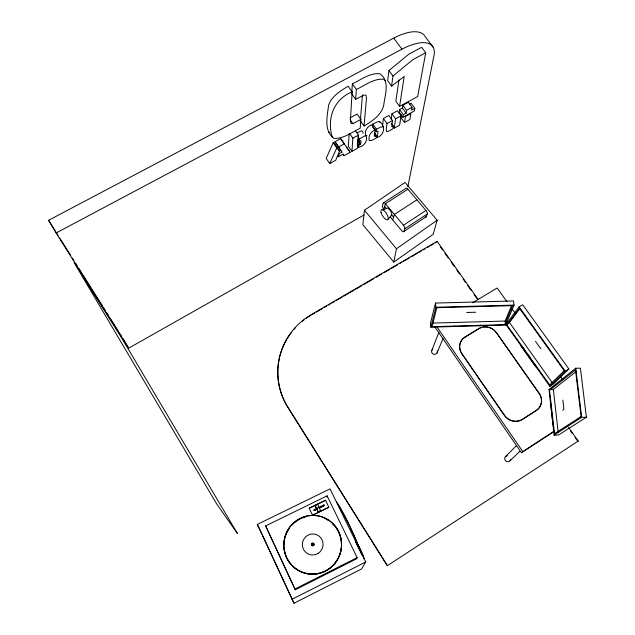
<?xml version="1.0" encoding="UTF-8"?>
<svg xmlns="http://www.w3.org/2000/svg" width="635" height="635" viewBox="0 0 635 635"><rect width="100%" height="100%" fill="white"/><g stroke="black" fill="none" stroke-linecap="round" stroke-linejoin="round"><path stroke-width="0.95" d="M318.175 512.096L315.063 505.436L318.175 512.096L320.715 510.651L318.183 511.897M382.58 125.762L383.365 118.459L388.866 115.459L392.525 120.539L391.724 126.214L392.152 126.802L393.382 126.167L391.319 123.301M323.945 504.889L313.817 509.81L314.158 510.572L317.532 508.913L314.158 510.516M319.222 508.087L324.287 505.539L319.222 508.024M325.533 500.245L309.245 508.23L325.533 500.245L328.851 507.222L312.555 515.247L309.245 508.23M349.139 133.953L348.353 146.288L351.917 151.376L357.41 148.36L358.497 135.12L355.362 130.675M352.361 83.844L351.719 93.845L355.656 99.37L364.045 95.012L366.03 95.25L366.474 98.544L364.045 126.024C372.213 121.094 381.437 115.173 383.715 105.219C384.913 94.734 390.295 81.439 379.968 73.771C369.927 72.581 361.101 79.756 352.361 83.844L356.37 89.456L355.656 99.37M360.91 119.436L360.164 128.246C351.846 132.302 343.599 138.843 334.002 138.414C323.501 130.802 327.279 115.975 328.628 105.069C331.803 96.107 340.471 90.948 348.139 86.225L352.147 91.837L350.393 120.42L351.02 123.46L352.917 123.634L360.91 119.436L357.132 114.125L349.901 117.935M326.993 497.157L327.081 495.832L265.644 525.931L295.243 589.796L356.6 558.816L357.148 557.625L327.081 495.832M362.442 94.853L360.339 120.793L364.045 126.024M351.917 151.376L352.862 138.2L349.726 133.747M358.87 145.105L360.593 143.931L360.942 142.153L360.894 140.589L359.196 141.287L359.386 139.017L364.553 135.977L365.863 136.001L366.506 137.033C367.427 142.089 363.395 146.352 358.68 147.328L358.87 145.105L357.33 142.923M328.851 507.222L312.555 515.247M377.412 137.47L377.984 131.072L376.15 131.762L372.523 126.667L372.801 124.087L377.253 121.888L379.333 121.523C386.032 125.666 384.365 134.985 377.412 137.47L374.34 133.152M364.466 210.225L362.871 224.663L393.771 262.088L433.149 234.355L437.15 220.242L405.051 182.459L364.466 210.225L396.454 248.777L393.771 262.088M366.982 135.707L365.657 135.445C364.339 130.929 367.3 126.452 371.538 124.809L375.182 129.921L374.539 135.842L375.11 136.374L376.468 135.684L374.412 132.794M376.15 131.762L376.444 129.199L372.801 124.087M376.468 135.684L376.174 138.184L371.785 140.375L369.237 140.51C367.959 135.993 370.983 131.572 375.182 129.921M388.961 70.58L387.675 80.74L391.604 86.13L404.193 76.51L399.59 106.386L417.655 96.544L425.72 52.769L421.656 47.315L408.734 54.213L388.961 70.58L392.954 76.049L391.604 86.13M383.365 118.459L387.017 123.547L386.239 129.357L386.596 131.532L387.826 131.532L391.676 129.532L393.049 128.421L393.382 126.167M391.152 119.396L391.946 113.776L397.423 110.784L401.09 115.848L395.605 118.848L394.216 128.143L399.598 125.182L401.32 114.911M398.963 79.867L395.851 101.235L399.59 106.386M414.822 108.331L411.528 110.133L412.028 107.339L408.337 102.275L402.86 105.259L402.415 108.069L399.637 109.577L399.232 112.22L402.876 117.253L414.337 110.974L414.822 108.331L411.155 103.299L409.504 104.196M402.876 117.253L403.304 114.633L399.637 109.577M404.503 122.484L405.511 116.483L410.932 113.514L409.861 119.547L404.503 122.484L400.899 117.507M403.304 114.633L406.082 113.117L406.551 110.331L402.86 105.259M407.861 186.73L433.983 55.531A44.077 18.463 -38.9 0 0 401.939 49.197L56.102 232.997L48.593 220.289L393.748 38.124A43.934 18.955 -39.1 0 1 425.164 36.576L433.181 47.26M435.507 303.07L430.482 323.151L430.824 327.184L505.603 325.056L514.033 305.102L513.509 300.95L435.507 303.07L435.88 307.237L430.824 327.184M512.651 305.427L504.706 324.628L432.046 326.692L436.888 307.507M407.916 189.222A2.905 1.206 58.2 0 0 405.678 188.547L383.222 202.978L382.453 205.78A2.913 1.127 57.9 0 0 383.842 209.28L385.405 203.708L407.916 189.222L425.95 210.479A2.913 1.23 57.4 0 1 427.252 213.995L426.236 216.726L403.916 231.442A2.921 1.151 57.2 0 1 401.677 230.616L390.263 216.972M478.226 299.569L437.078 241.356L435.205 242.911M392.732 219.916L394.398 214.44L416.901 199.819M403.916 231.442L404.812 228.767L427.252 213.995M431.879 350.29L438.975 332.121M437.094 352.869L443.032 338.447M339.511 151.201L335.732 160.266L329.732 163.56L326.192 158.425L333.161 142.716L333.685 142.43L339.511 151.201L336.423 146.764M505.603 325.056L505.127 321.048L511.604 305.514M453.946 326.549L454.239 325.85M329.732 163.56L336.796 147.939L338.352 147.074L341.94 152.225L339.519 153.543L338.137 156.909L343.146 154.154L344.075 155.678L350.155 152.336L340.662 138.628L335.058 141.684L338.352 147.074M465.05 337.082L478.846 328.573A12.7 11.851 25.3 0 1 496.26 332.454L539.171 393.295A13.041 12.184 35.1 0 1 536.257 410.488L522.295 419.457A13.065 12.271 35.5 0 1 504.388 415.417L461.772 353.695A12.724 11.938 24.8 0 1 465.05 337.082L478.758 328.732A12.692 11.843 25.3 0 1 481.663 327.454M461.772 353.695L461.843 353.544A12.732 11.938 24.8 0 1 465.13 336.931M480.131 325.803L480.489 325.104M541.115 397.962A13.033 12.176 35.2 0 0 539.051 393.422L496.26 332.454M365.72 561.975L361.64 568.936L294.005 603.25L257.326 524.423L330.017 488.886L365.72 561.975L291.957 599.329M520.883 344.583L520.438 345.242L535.797 366.887L536.281 366.268M505.984 324.548L519.081 306.88L522.7 304.776L568.865 368.959L553.323 384.167L549.831 386.318L505.984 324.548L509.468 322.516L519.827 308.626M549.712 384.937L506.92 325.033L519.597 308.142M504.388 415.417L504.492 415.298A13.073 12.279 35.5 0 0 522.399 419.338L536.257 410.488M388.183 219.115L391.763 215.051L393.557 217.194M279.654 357.116A70.271 67.635 6.5 0 0 288.068 407.726L387.358 565.706L288.02 407.376A70.374 67.723 6.5 0 1 311.34 314.571L437.078 241.356M505.365 456.763L516.279 445.826M549.537 385.048L564.34 370.507M549.831 386.318L565.237 371.197L568.865 368.959M509.976 460.764L519.771 451.382M562.673 410.289L563.88 409.131L562.888 400.098M434.911 327.025L521.359 452.676L554.331 430.967M553.545 424.656L553.014 425.148L550.315 399.772M392.954 76.049L412.79 59.69L425.72 52.769M549.021 389.493L575.739 368.221L580.406 368.181L586.407 417.227L558.498 435.054L554.101 435.142L549.021 389.493L553.355 389.438L576.54 371.213M554.569 433.769L549.505 390.295L575.691 369.729M568.523 427.323L578.239 441.063L577.858 441.365L575 437.332M396.454 248.777L437.15 220.242M404.812 228.767A2.937 1.159 57.2 0 0 403.447 225.242L425.95 210.479M387.358 565.706L578.239 441.063M554.355 433.776L581.327 416.377M521.359 452.676L553.649 431.808M554.101 435.142L581.668 417.306L586.407 417.227M311.626 545.124L313.793 543.75M352.147 91.837C333.605 99.37 326.803 118.507 332.168 137.073M472.726 302.712L497.157 287.996L506.928 301.673M357.084 132.771L361.664 130.739L362.887 131.921L362.926 133.318M312.198 314.547L314.762 313.055M316.468 312.063L322.453 308.578M324.16 307.586L326.723 306.094M328.43 305.094L330.137 304.101M331.843 303.109L334.407 301.617M336.121 300.617L342.098 297.14M343.805 296.14L354.052 290.171M355.767 289.179L361.744 285.694M363.45 284.702L373.705 278.733M376.261 277.241L381.389 274.249M383.953 272.756L389.93 269.28M391.644 268.28L397.621 264.803M400.185 263.311L401.891 262.311M403.598 261.318L409.583 257.834M411.289 256.842L417.266 253.357M418.973 252.365L421.537 250.873M423.243 249.873L424.958 248.88M427.514 247.388L429.228 246.396M430.935 245.396L433.499 243.903M356.37 89.456C365.117 85.352 373.92 78.176 383.969 79.28L385.612 81.01M56.102 232.997L128.667 348.194L363.982 215.011M372.523 126.667L372.935 126.436M352.862 138.2L358.497 135.12M335.058 141.684L338.701 146.899L344.305 143.843L340.662 138.628M406.551 110.331L412.028 107.339M376.444 129.199L380.905 126.992L383.437 126.913M387.017 123.547L392.525 120.539M295.243 589.796L294.95 589.018L357.148 557.625M315.071 505.643L317.603 504.19L320.715 510.85M313.103 545.767L313.404 545.536A1.318 1.294 -74.4 0 0 313.436 543.322A1.318 1.294 -74.4 0 0 311.452 544.251A1.318 1.294 -74.4 0 0 313.103 545.679M382.754 209.844L385.493 208.939M432.443 323.096L505.127 321.048M435.88 307.237L514.033 305.102M436.904 307.713L512.675 305.641M466.693 312.483L475.671 312.237M328.43 131.715L329.668 132.628M403.447 225.242L385.405 203.708A2.929 1.143 57.9 0 0 383.222 202.978M384.619 206.51L386.397 208.637A4.381 1.714 57.7 0 1 390.366 210.669A4.381 1.714 57.7 0 1 391.096 215.646M393.748 38.124L401.939 49.197M402.415 108.069L406.082 113.117M391.946 113.776L395.605 118.848M392.676 126L394.216 128.143M519.081 306.88L565.237 371.197M519.414 308.253L564.158 370.618M535.488 341.336L540.782 348.734M512.104 308.904L515.556 313.73M560.419 376.468L562.721 379.682M509.468 322.516L552.18 382.564M374.086 134.93L375.11 136.374M522.597 346.996L524.875 350.21M528.304 355.028L530.582 358.243M534.575 363.863L535.718 365.466M440.341 246.761L442.619 249.992M444.905 253.222L448.326 258.064M451.175 262.104L454.033 266.136M456.882 270.177L459.74 274.217M463.161 279.059L465.447 282.289M467.725 285.52L471.154 290.362M474.004 294.402L476.853 298.442M570.436 430.871L572.151 433.292M350.226 119.825L352.917 123.634M357.83 136.811L359.386 139.017M357.648 139.089L359.196 141.287M358.029 140.287L360.593 143.931M357.576 140.732L360.14 144.367M357.156 145.153L358.68 147.328M346.599 147.249L350.155 152.336M333.161 142.716L336.796 147.939M461.843 353.544L504.492 415.298M436.777 326.668L522.684 451.421M48.593 220.289L58.095 235.402M59.682 237.927L70.771 255.556M72.358 258.08L73.938 260.596M75.525 263.112L77.105 265.636M78.692 268.153L102.449 305.943M103.505 307.626L105.624 310.983M106.68 312.666L108.791 316.024M109.847 317.698L118.293 331.137M119.348 332.819L121.46 336.177M333.685 142.43L335.907 146.018M343.146 154.154L344.075 155.678M338.701 146.899L341.94 152.225M123.047 338.693L128.667 348.194M323.945 504.833L324.287 505.595M257.326 524.423L261.771 533.591M265.644 525.931L294.95 589.018M262.176 534.424L294.005 603.25M379.801 121.825L380.016 122.428M575.739 368.221L581.668 417.306M575.461 369.729L581.088 416.385M553.355 389.438L558.165 432.141M311.34 314.571L311.348 315.047M308.348 515.842A29.345 28.813 -74.4 0 1 341.098 549.68A29.345 28.813 -74.4 0 1 298.704 570.54A29.345 28.813 -74.4 0 1 293.338 523.232M294.037 522.605A29.345 28.813 -74.4 0 1 307.427 516.009M312.356 543.258A1.318 1.294 -74.4 0 1 313.968 544.124M314.023 544.465A1.318 1.294 -74.4 0 1 313.412 545.624M312.436 545.79A1.318 1.294 -74.4 0 1 312.055 543.401M324.763 518.485A29.25 28.718 -74.5 0 1 328.049 520.263M332.47 523.708A29.25 28.718 -74.5 0 1 334.407 525.74M335.002 526.455A29.25 28.718 -74.5 0 1 338.526 532.019M338.923 532.868A29.25 28.718 -74.5 0 1 341.447 543.925M341.4 546.783A29.25 28.718 -74.5 0 1 312.896 574.326A29.25 28.718 -74.5 0 1 284.043 547.719M283.956 544.838A29.25 28.718 -74.5 0 1 285.353 536.369M285.655 535.472A29.25 28.718 -74.5 0 1 289.092 528.685M292.068 524.978A29.25 28.718 -74.5 0 1 293.41 523.645M294.108 523.018A29.25 28.718 -74.5 0 1 300.379 518.851M301.22 518.454A29.25 28.718 -74.5 0 1 305.641 516.874M356.06 542.901A8.692 0.683 64.3 0 1 358.759 546.41A8.692 0.683 64.3 0 1 363.45 556.935M356.37 543.846A10.866 0.841 64.3 0 1 361.879 555.109M355.6 542.028A9.779 0.77 64.3 0 1 360.323 549.307A9.779 0.77 64.3 0 1 363.45 558.221M339.344 506.992A25.845 2.024 64.4 0 1 341.638 510.826M342.059 511.58A25.845 2.024 64.4 0 1 349.941 526.963M350.361 527.852A25.845 2.024 64.4 0 1 353.187 534.011M353.56 534.853A25.845 2.024 64.4 0 1 357.489 544.393M336.399 501.761A29.083 2.278 64.4 0 1 348.059 522.462A29.083 2.278 64.4 0 1 359.37 548.378M426.236 216.726A2.897 1.214 57.3 0 1 425.132 216.972M279.892 356.164A70.271 67.635 6.5 0 1 286.552 339.86M287.044 339.011A70.271 67.635 6.5 0 1 291.449 332.51M293.934 329.462A70.271 67.635 6.5 0 1 295.251 327.993M302.411 321.231A70.271 67.635 6.5 0 1 303.959 320.008M306.348 318.254A70.271 67.635 6.5 0 1 310.491 315.547M541.29 402.82A13.033 12.176 35.2 0 1 536.138 410.615M541.393 399.582A13.033 12.176 35.2 0 1 541.449 401.209M483.235 327.104A12.692 11.843 25.3 0 1 488.109 327.271M489.696 327.724A12.692 11.843 25.3 0 1 492.649 329.2M493.966 330.192A12.692 11.843 25.3 0 1 496.165 332.613M437.213 350.75A2.913 2.754 20.9 0 1 435.681 354.147A2.913 2.754 20.9 0 1 431.967 352.862A2.913 2.754 20.9 0 1 432.848 349.234M510.611 459.399A3.056 2.889 42.5 0 1 507.452 461.708A3.056 2.889 42.5 0 1 504.69 458.645A3.056 2.889 42.5 0 1 507.373 455.803M312.325 544.076C312.865 545.608 313.484 542.933 312.325 544.076M237.363 533.416L216.495 503.634L74.112 262.652L121.928 338.36L237.363 533.416M331.557 566.714A29.369 28.837 -74.4 0 0 322.199 516.906A29.369 28.837 -74.4 0 0 284.321 550.45A29.369 28.837 -74.4 0 0 331.557 566.714M318.151 553.355A10.517 10.327 -74.4 0 0 317.603 535.17A10.517 10.327 -74.4 0 0 302.363 544.894A10.517 10.327 -74.4 0 0 318.151 553.355M381.024 212.376A5.921 2.286 57.7 0 0 387.286 219.916A5.921 2.286 57.7 0 0 385.374 212.003A5.921 2.286 57.7 0 0 381.024 212.376"/></g></svg>
